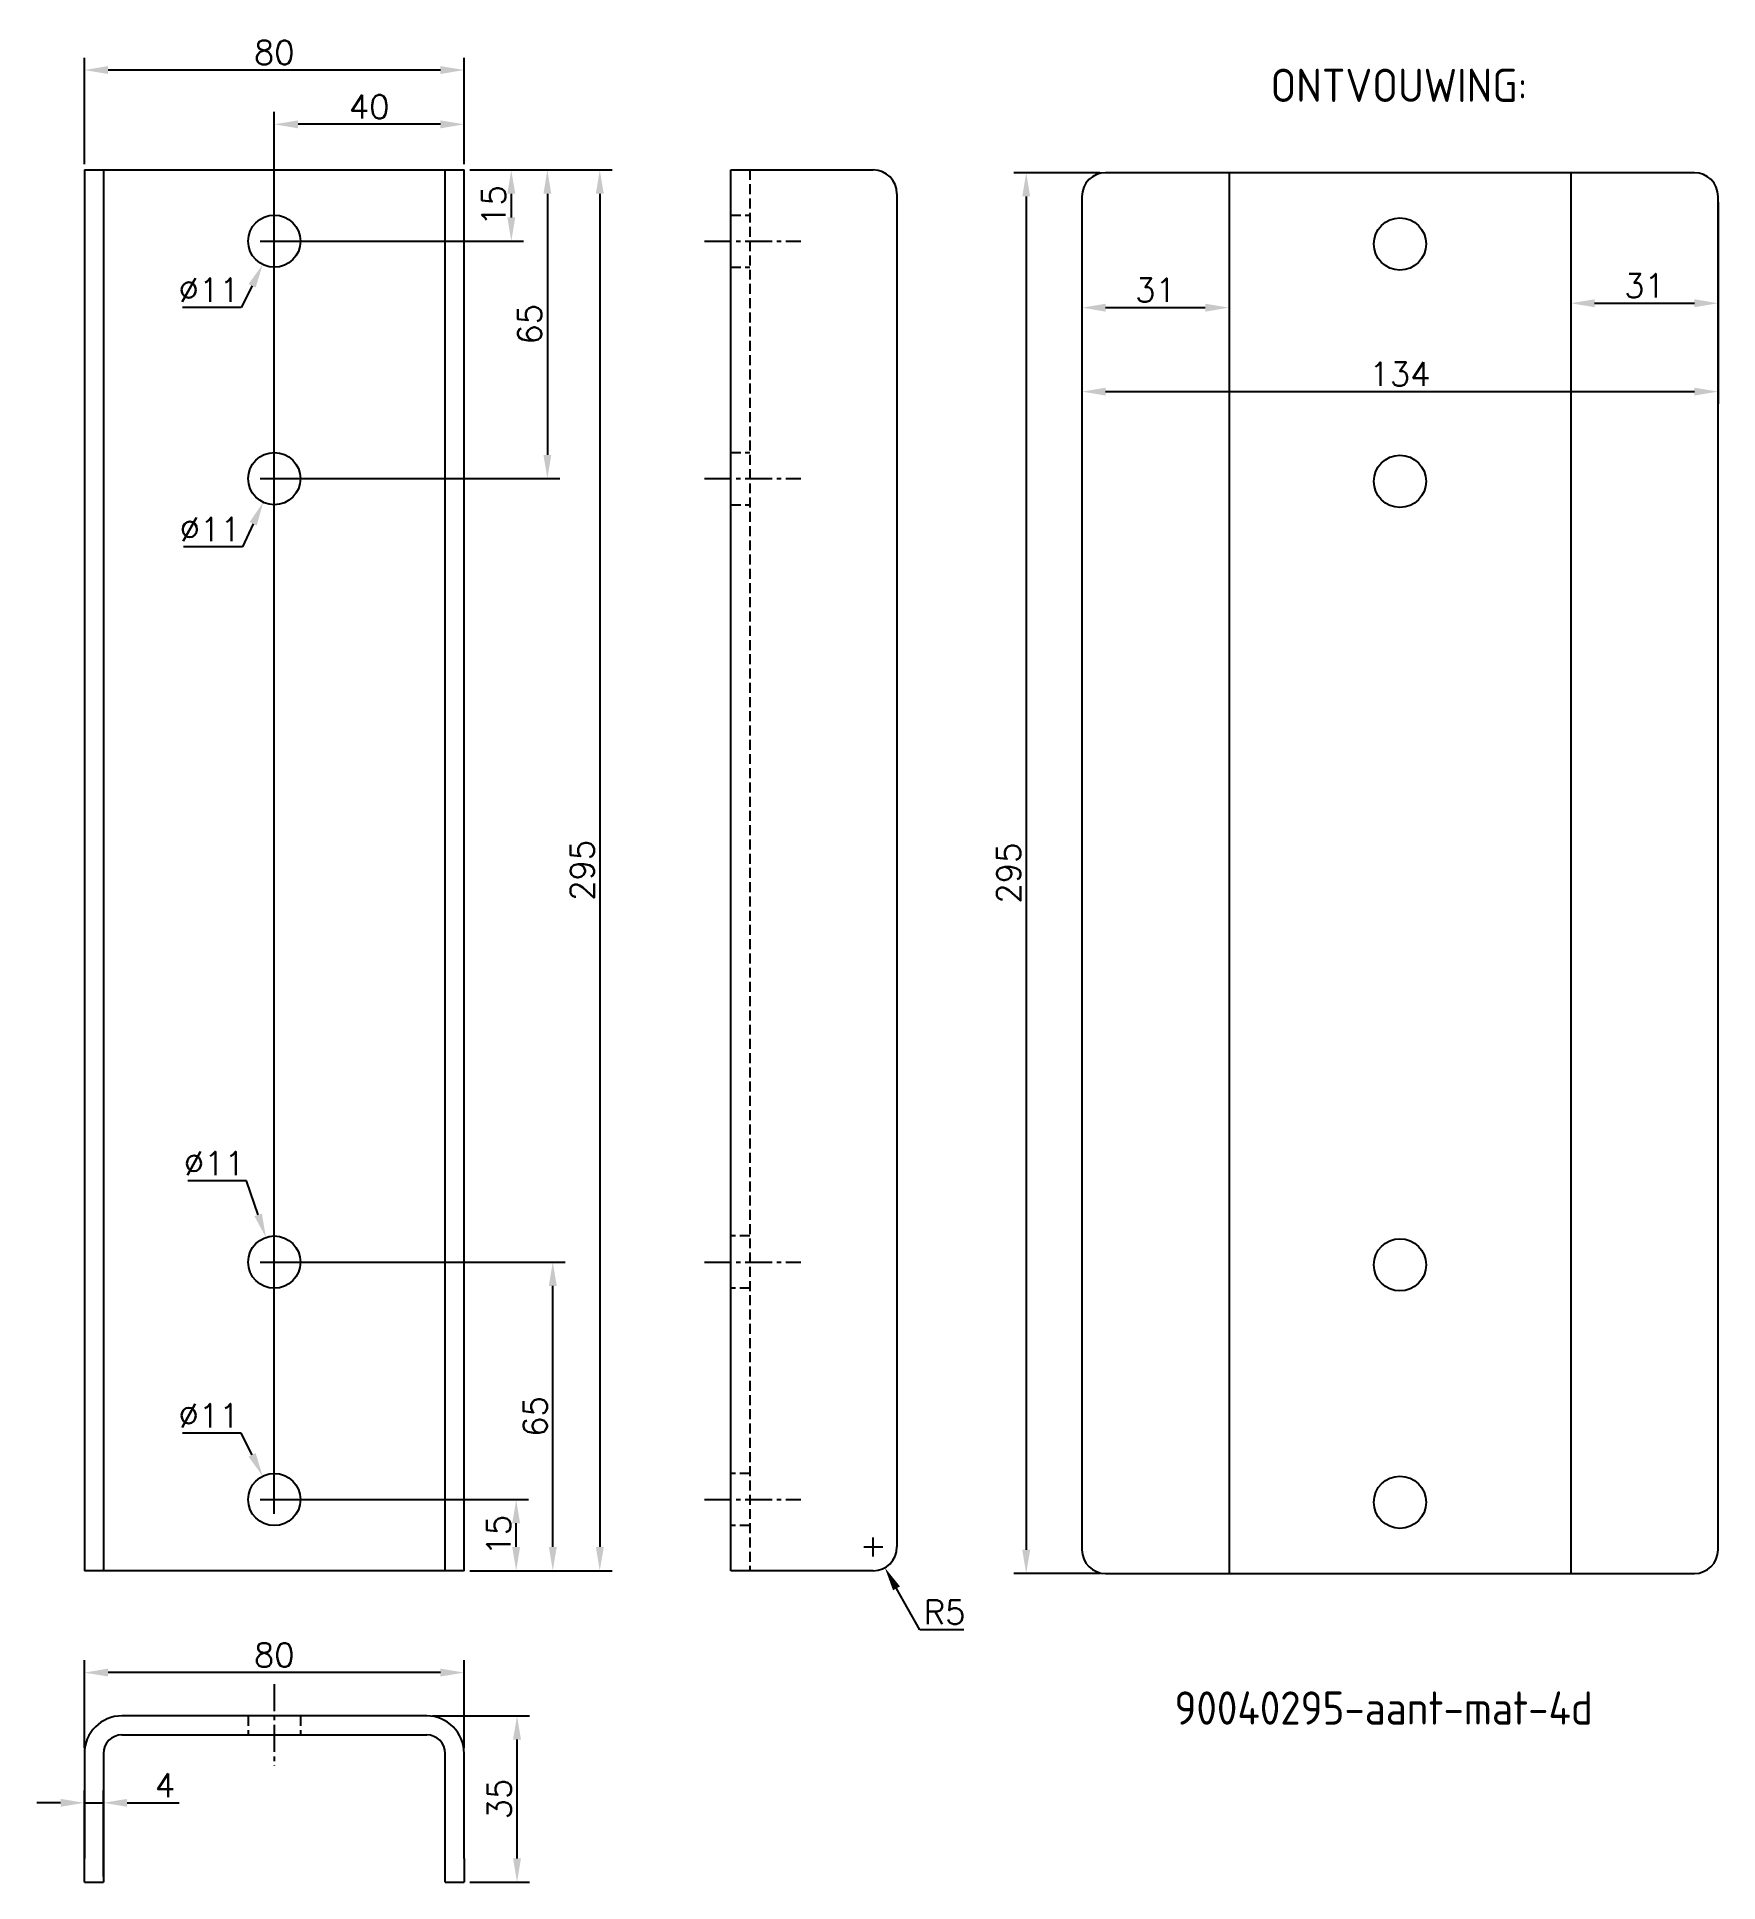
# Model space of a CAD drawing. Extents: x 4140 to 4494, y 794 to 1182.
import ezdxf

# ---------------------------------------------------------------- set-up
doc = ezdxf.new("R2010")
doc.units = 0
doc.header["$LTSCALE"] = 1.5
doc.linetypes.add('Aslijn', pattern=[28.575, 19.05, -3.175, 3.175, -3.175])
doc.linetypes.add('Streeplijn', pattern=[10, 7, -3])
doc.layers.get('DEFPOINTS').update_dxf_attribs({"linetype": 'CONTINUOUS'})
for name, color, linetype in [('50VOL', 13, 'CONTINUOUS'), ('70VOL', 5, 'CONTINUOUS'), ('7A', 4, 'Aslijn'), ('AM_3', 6, 'Streeplijn'), ('BRANDLIJN', 93, 'CONTINUOUS')]:
    doc.layers.add(name, color=color, linetype=linetype)
doc.styles.add('ROMANS', font='romans.shx')
doc.styles.get("Standard").update_dxf_attribs({"font": 'isocp.shx'})
doc.dimstyles.new('1_OP_02$0', dxfattribs={"dimscale": 2, "dimtxt": 2.5, "dimasz": 2.5, "dimexe": 1.3, "dimexo": 0.6, "dimgap": 0.6, "dimtad": 1, "dimdec": 1, "dimdsep": 46, "dimtxsty": 'ROMANS', "dimcen": -1.5, "dimclrd": 150, "dimclre": 150, "dimclrt": 5, "dimadec": 0, "dimazin": 0, "dimtfac": 1, "dimtdec": 1, "dimtmove": 0, "dimatfit": 3, "dimfxl": 0, "dimtolj": 1, "dimtzin": 0, "dimarcsym": 0})
doc.dimstyles.new('1_OP_02$3', dxfattribs={"dimscale": 2, "dimtxt": 2.5, "dimasz": 2.5, "dimexe": 1.3, "dimexo": 0.6, "dimgap": 0.6, "dimtad": 1, "dimtoh": 1, "dimdec": 1, "dimdsep": 46, "dimtxsty": 'ROMANS', "dimcen": -1.5, "dimclrd": 150, "dimclre": 150, "dimclrt": 5, "dimadec": 0, "dimazin": 0, "dimtfac": 1, "dimtdec": 1, "dimtofl": 0, "dimtmove": 0, "dimatfit": 0, "dimfxl": 0, "dimtolj": 1, "dimtzin": 0, "dimarcsym": 0})
doc.dimstyles.new('1_OP_02$4', dxfattribs={"dimscale": 2, "dimtxt": 2.5, "dimasz": 2.5, "dimexe": 1.3, "dimexo": 0.6, "dimgap": 0.6, "dimtad": 1, "dimtoh": 1, "dimdec": 1, "dimdsep": 46, "dimtxsty": 'ROMANS', "dimcen": 1, "dimclrd": 150, "dimclre": 150, "dimclrt": 5, "dimadec": 0, "dimazin": 0, "dimtfac": 1, "dimtdec": 1, "dimtofl": 0, "dimtmove": 0, "dimatfit": 3, "dimfxl": 0, "dimtolj": 1, "dimtzin": 0, "dimarcsym": 0})

# ---------------------------------------------------------------- blocks, each defined once
blk = doc.blocks.new('*D1')
at = {"layer": '70VOL', "color": 150, "lineweight": -2}
for p, q in [((4223.13, 828.86), (4243.56, 828.86)), ((4240.96, 798.86), (4240.96, 823.86)), ((4231.03, 793.86), (4243.56, 793.86))]:
    blk.add_line(p, q, dxfattribs=at)
at = {"layer": '70VOL', "color": 150}
for points in [[(4240.13, 823.86), (4241.8, 823.86), (4240.96, 828.86)], [(4240.13, 798.86), (4241.8, 798.86), (4240.96, 793.86)]]:
    blk.add_solid(points, dxfattribs=at)
at = {"layer": 'DEFPOINTS', "color": 0}
for p in [(4221.93, 828.86), (4240.96, 828.86), (4229.83, 793.86)]:
    blk.add_point(p, dxfattribs=at)
at = {"layer": '70VOL', "color": 5, "insert": (4237.26, 811.36), "char_height": 5, "attachment_point": 5, "rotation": 90, "style": 'ROMANS'}
blk.add_mtext('\\A1;35', dxfattribs=at)
blk = doc.blocks.new('*D2')
at = {"layer": '70VOL', "color": 150, "lineweight": -2}
for p, q in [((4149.83, 822.16), (4149.83, 840.58)), ((4229.83, 822.16), (4229.83, 840.58)), ((4224.83, 837.98), (4154.83, 837.98))]:
    blk.add_line(p, q, dxfattribs=at)
at = {"layer": '70VOL', "color": 150}
for points in [[(4154.83, 838.82), (4154.83, 837.15), (4149.83, 837.98)], [(4224.83, 838.82), (4224.83, 837.15), (4229.83, 837.98)]]:
    blk.add_solid(points, dxfattribs=at)
at = {"layer": 'DEFPOINTS', "color": 0}
for p in [(4149.83, 837.98), (4149.83, 820.96), (4229.83, 820.96)]:
    blk.add_point(p, dxfattribs=at)
at = {"layer": '70VOL', "color": 5, "insert": (4189.83, 841.68), "char_height": 5, "attachment_point": 5, "style": 'ROMANS'}
blk.add_mtext('\\A1;80', dxfattribs=at)
blk = doc.blocks.new('*D3')
at = {"layer": '70VOL', "color": 150, "lineweight": -2}
for p, q in [((4191.03, 874.43), (4243.38, 874.43)), ((4240.78, 864.43), (4240.78, 869.43)), ((4231.03, 859.43), (4243.38, 859.43))]:
    blk.add_line(p, q, dxfattribs=at)
at = {"layer": '70VOL', "color": 150}
for points in [[(4239.95, 869.43), (4241.61, 869.43), (4240.78, 874.43)], [(4239.95, 864.43), (4241.61, 864.43), (4240.78, 859.43)]]:
    blk.add_solid(points, dxfattribs=at)
at = {"layer": 'DEFPOINTS', "color": 0}
for p in [(4189.83, 874.43), (4240.78, 874.43), (4229.83, 859.43)]:
    blk.add_point(p, dxfattribs=at)
at = {"layer": '70VOL', "color": 5, "insert": (4237.08, 866.93), "char_height": 5, "attachment_point": 5, "rotation": 90, "style": 'ROMANS'}
blk.add_mtext('\\A1;15', dxfattribs=at)
blk = doc.blocks.new('*D4')
at = {"layer": '70VOL', "color": 150, "lineweight": -2}
for p, q in [((4191.03, 924.43), (4251.09, 924.43)), ((4248.49, 864.43), (4248.49, 919.43)), ((4231.03, 859.43), (4251.09, 859.43))]:
    blk.add_line(p, q, dxfattribs=at)
at = {"layer": '70VOL', "color": 150}
for points in [[(4247.66, 919.43), (4249.33, 919.43), (4248.49, 924.43)], [(4247.66, 864.43), (4249.33, 864.43), (4248.49, 859.43)]]:
    blk.add_solid(points, dxfattribs=at)
at = {"layer": 'DEFPOINTS', "color": 0}
for p in [(4189.83, 924.43), (4248.49, 924.43), (4229.83, 859.43)]:
    blk.add_point(p, dxfattribs=at)
at = {"layer": '70VOL', "color": 5, "insert": (4244.79, 891.93), "char_height": 5, "attachment_point": 5, "rotation": 90, "style": 'ROMANS'}
blk.add_mtext('\\A1;65', dxfattribs=at)
blk = doc.blocks.new('*D5')
at = {"layer": '70VOL', "color": 150, "lineweight": -2}
for p, q in [((4231.03, 1154.43), (4242.35, 1154.43)), ((4239.75, 1149.43), (4239.75, 1144.43)), ((4191.03, 1139.43), (4242.35, 1139.43))]:
    blk.add_line(p, q, dxfattribs=at)
at = {"layer": '70VOL', "color": 150}
for points in [[(4238.92, 1149.43), (4240.59, 1149.43), (4239.75, 1154.43)], [(4238.92, 1144.43), (4240.59, 1144.43), (4239.75, 1139.43)]]:
    blk.add_solid(points, dxfattribs=at)
at = {"layer": 'DEFPOINTS', "color": 0}
for p in [(4229.83, 1154.43), (4189.83, 1139.43), (4239.75, 1139.43)]:
    blk.add_point(p, dxfattribs=at)
at = {"layer": '70VOL', "color": 5, "insert": (4236.05, 1146.93), "char_height": 5, "attachment_point": 5, "rotation": 90, "style": 'ROMANS'}
blk.add_mtext('\\A1;15', dxfattribs=at)
blk = doc.blocks.new('*D6')
at = {"layer": '70VOL', "color": 150, "lineweight": -2}
for p, q in [((4231.03, 1154.43), (4249.95, 1154.43)), ((4247.35, 1149.43), (4247.35, 1094.43)), ((4191.03, 1089.43), (4249.95, 1089.43))]:
    blk.add_line(p, q, dxfattribs=at)
at = {"layer": '70VOL', "color": 150}
for points in [[(4246.52, 1149.43), (4248.18, 1149.43), (4247.35, 1154.43)], [(4246.52, 1094.43), (4248.18, 1094.43), (4247.35, 1089.43)]]:
    blk.add_solid(points, dxfattribs=at)
at = {"layer": 'DEFPOINTS', "color": 0}
for p in [(4229.83, 1154.43), (4189.83, 1089.43), (4247.35, 1089.43)]:
    blk.add_point(p, dxfattribs=at)
at = {"layer": '70VOL', "color": 5, "insert": (4243.65, 1121.93), "char_height": 5, "attachment_point": 5, "rotation": 90, "style": 'ROMANS'}
blk.add_mtext('\\A1;65', dxfattribs=at)
blk = doc.blocks.new('*D7')
at = {"layer": '70VOL', "color": 150, "lineweight": -2}
for p, q in [((4189.83, 875.63), (4189.83, 1166.64)), ((4229.83, 1155.63), (4229.83, 1166.64)), ((4224.83, 1164.04), (4194.83, 1164.04))]:
    blk.add_line(p, q, dxfattribs=at)
at = {"layer": '70VOL', "color": 150}
for points in [[(4194.83, 1164.87), (4194.83, 1163.2), (4189.83, 1164.04)], [(4224.83, 1164.87), (4224.83, 1163.2), (4229.83, 1164.04)]]:
    blk.add_solid(points, dxfattribs=at)
at = {"layer": 'DEFPOINTS', "color": 0}
for p in [(4189.83, 1164.04), (4229.83, 1154.43), (4189.83, 874.43)]:
    blk.add_point(p, dxfattribs=at)
at = {"layer": '70VOL', "color": 5, "insert": (4209.83, 1167.74), "char_height": 5, "attachment_point": 5, "style": 'ROMANS'}
blk.add_mtext('\\A1;40', dxfattribs=at)
blk = doc.blocks.new('*D8')
at = {"layer": '70VOL', "color": 150, "lineweight": -2}
for p, q in [((4149.83, 1155.63), (4149.83, 1178.07)), ((4229.83, 1155.63), (4229.83, 1178.07)), ((4224.83, 1175.47), (4154.83, 1175.47))]:
    blk.add_line(p, q, dxfattribs=at)
at = {"layer": '70VOL', "color": 150}
for points in [[(4154.83, 1176.3), (4154.83, 1174.64), (4149.83, 1175.47)], [(4224.83, 1176.3), (4224.83, 1174.64), (4229.83, 1175.47)]]:
    blk.add_solid(points, dxfattribs=at)
at = {"layer": 'DEFPOINTS', "color": 0}
for p in [(4149.83, 1175.47), (4149.83, 1154.43), (4229.83, 1154.43)]:
    blk.add_point(p, dxfattribs=at)
at = {"layer": '70VOL', "color": 5, "insert": (4189.83, 1179.17), "char_height": 5, "attachment_point": 5, "style": 'ROMANS'}
blk.add_mtext('\\A1;80', dxfattribs=at)
blk = doc.blocks.new('*D9')
at = {"layer": '70VOL', "color": 150, "lineweight": -2}
for p, q in [((4186.83, 1139.43), (4192.83, 1139.43)), ((4189.83, 1136.43), (4189.83, 1142.43)), ((4185.16, 1130.03), (4182.89, 1125.45)), ((4182.89, 1125.45), (4170.5, 1125.45))]:
    blk.add_line(p, q, dxfattribs=at)
at = {"layer": '70VOL', "color": 150}
blk.add_solid([(4184.41, 1130.4), (4185.91, 1129.66), (4187.38, 1134.51)], dxfattribs=at)
at = {"layer": 'DEFPOINTS', "color": 0}
for p in [(4192.28, 1144.36), (4187.38, 1134.51)]:
    blk.add_point(p, dxfattribs=at)
at = {"layer": '70VOL', "color": 5, "insert": (4176.1, 1129.15), "char_height": 5, "attachment_point": 5, "style": 'ROMANS'}
blk.add_mtext('\\A1;∅11', dxfattribs=at)
blk = doc.blocks.new('*D10')
at = {"layer": '70VOL', "color": 150, "lineweight": -2}
for p, q in [((4189.83, 1086.43), (4189.83, 1092.43)), ((4186.83, 1089.43), (4192.83, 1089.43)), ((4185.39, 1079.92), (4183.11, 1075.04)), ((4183.11, 1075.04), (4170.72, 1075.04))]:
    blk.add_line(p, q, dxfattribs=at)
at = {"layer": '70VOL', "color": 150}
blk.add_solid([(4184.63, 1080.27), (4186.14, 1079.57), (4187.5, 1084.45)], dxfattribs=at)
at = {"layer": 'DEFPOINTS', "color": 0}
for p in [(4192.16, 1094.42), (4187.5, 1084.45)]:
    blk.add_point(p, dxfattribs=at)
at = {"layer": '70VOL', "color": 5, "insert": (4176.32, 1078.74), "char_height": 5, "attachment_point": 5, "style": 'ROMANS'}
blk.add_mtext('\\A1;∅11', dxfattribs=at)
blk = doc.blocks.new('*D11')
at = {"layer": '70VOL', "color": 150, "lineweight": -2}
for p, q in [((4184.01, 941.52), (4171.61, 941.52)), ((4186.44, 934.37), (4184.01, 941.52)), ((4189.83, 921.43), (4189.83, 927.43)), ((4186.83, 924.43), (4192.83, 924.43))]:
    blk.add_line(p, q, dxfattribs=at)
at = {"layer": '70VOL', "color": 150}
blk.add_solid([(4187.23, 934.64), (4185.65, 934.1), (4188.06, 929.64)], dxfattribs=at)
at = {"layer": 'DEFPOINTS', "color": 0}
for p in [(4188.06, 929.64), (4191.6, 919.23)]:
    blk.add_point(p, dxfattribs=at)
at = {"layer": '70VOL', "color": 5, "insert": (4177.21, 945.22), "char_height": 5, "attachment_point": 5, "style": 'ROMANS'}
blk.add_mtext('\\A1;∅11', dxfattribs=at)
blk = doc.blocks.new('*D12')
at = {"layer": '70VOL', "color": 150, "lineweight": -2}
for p, q in [((4182.88, 888.4), (4170.49, 888.4)), ((4185.15, 883.83), (4182.88, 888.4)), ((4186.83, 874.43), (4192.83, 874.43)), ((4189.83, 871.43), (4189.83, 877.43))]:
    blk.add_line(p, q, dxfattribs=at)
at = {"layer": '70VOL', "color": 150}
blk.add_solid([(4185.9, 884.21), (4184.41, 883.46), (4187.38, 879.36)], dxfattribs=at)
at = {"layer": 'DEFPOINTS', "color": 0}
for p in [(4187.38, 879.36), (4192.28, 869.51)]:
    blk.add_point(p, dxfattribs=at)
at = {"layer": '70VOL', "color": 5, "insert": (4176.09, 892.1), "char_height": 5, "attachment_point": 5, "style": 'ROMANS'}
blk.add_mtext('\\A1;∅11', dxfattribs=at)
blk = doc.blocks.new('*D13')
at = {"layer": '70VOL', "color": 150, "lineweight": -2}
for p, q in [((4231.03, 1154.43), (4260.99, 1154.43)), ((4258.39, 1149.43), (4258.39, 864.43)), ((4231.03, 859.43), (4260.99, 859.43))]:
    blk.add_line(p, q, dxfattribs=at)
at = {"layer": '70VOL', "color": 150}
for points in [[(4257.56, 1149.43), (4259.23, 1149.43), (4258.39, 1154.43)], [(4257.56, 864.43), (4259.23, 864.43), (4258.39, 859.43)]]:
    blk.add_solid(points, dxfattribs=at)
at = {"layer": 'DEFPOINTS', "color": 0}
for p in [(4229.83, 1154.43), (4229.83, 859.43), (4258.39, 859.43)]:
    blk.add_point(p, dxfattribs=at)
at = {"layer": '70VOL', "color": 5, "insert": (4254.69, 1006.93), "char_height": 5, "attachment_point": 5, "rotation": 90, "style": 'ROMANS'}
blk.add_mtext('\\A1;295', dxfattribs=at)
blk = doc.blocks.new('*D14')
at = {"layer": '70VOL', "color": 150, "lineweight": -2}
for p, q in [((4313.99, 864.43), (4317.99, 864.43)), ((4315.99, 862.43), (4315.99, 866.43)), ((4325.79, 847), (4320.89, 855.72)), ((4335.08, 847), (4325.79, 847))]:
    blk.add_line(p, q, dxfattribs=at)
at = {"layer": '70VOL', "color": 150}
blk.add_solid([(4321.62, 856.12), (4320.16, 855.31), (4318.44, 860.07)], dxfattribs=at)
at = {"layer": 'DEFPOINTS', "color": 0}
for p in [(4315.99, 864.43), (4318.44, 860.07)]:
    blk.add_point(p, dxfattribs=at)
at = {"layer": '70VOL', "color": 5, "insert": (4331.04, 850.7), "char_height": 5, "attachment_point": 5, "style": 'ROMANS'}
blk.add_mtext('\\A1;R5', dxfattribs=at)
blk = doc.blocks.new('*D15')
at = {"layer": '70VOL', "color": 150, "lineweight": -2}
for p, q in [((4149.83, 795.06), (4149.83, 813.15)), ((4153.83, 795.06), (4153.83, 813.15)), ((4144.83, 810.55), (4139.83, 810.55)), ((4149.83, 810.55), (4153.83, 810.55)), ((4158.83, 810.55), (4169.8, 810.55))]:
    blk.add_line(p, q, dxfattribs=at)
at = {"layer": '70VOL', "color": 150}
for points in [[(4144.83, 811.38), (4144.83, 809.72), (4149.83, 810.55)], [(4158.83, 811.38), (4158.83, 809.72), (4153.83, 810.55)]]:
    blk.add_solid(points, dxfattribs=at)
at = {"layer": 'DEFPOINTS', "color": 0}
for p in [(4153.83, 810.55), (4149.83, 793.86), (4153.83, 793.86)]:
    blk.add_point(p, dxfattribs=at)
at = {"layer": '70VOL', "color": 5, "insert": (4166.82, 814.25), "char_height": 5, "attachment_point": 5, "style": 'ROMANS'}
blk.add_mtext('\\A1;4', dxfattribs=at)
blk = doc.blocks.new('*D16')
at = {"layer": '70VOL', "color": 150, "lineweight": -2}
for p, q in [((4390.94, 1152.65), (4390.94, 1122.83)), ((4359.94, 1147.65), (4359.94, 1122.83)), ((4364.94, 1125.43), (4385.94, 1125.43))]:
    blk.add_line(p, q, dxfattribs=at)
at = {"layer": '70VOL', "color": 150}
for points in [[(4364.94, 1126.26), (4364.94, 1124.59), (4359.94, 1125.43)], [(4385.94, 1126.26), (4385.94, 1124.59), (4390.94, 1125.43)]]:
    blk.add_solid(points, dxfattribs=at)
at = {"layer": 'DEFPOINTS', "color": 0}
for p in [(4390.94, 1153.85), (4359.94, 1148.85), (4390.94, 1125.43)]:
    blk.add_point(p, dxfattribs=at)
at = {"layer": '70VOL', "color": 5, "insert": (4375.44, 1129.13), "char_height": 5, "attachment_point": 5, "style": 'ROMANS'}
blk.add_mtext('\\A1;31', dxfattribs=at)
blk = doc.blocks.new('*D17')
at = {"layer": '70VOL', "color": 150, "lineweight": -2}
for p, q in [((4462.94, 1152.65), (4462.94, 1123.76)), ((4493.95, 1147.65), (4493.95, 1123.76)), ((4467.94, 1126.36), (4488.95, 1126.36))]:
    blk.add_line(p, q, dxfattribs=at)
at = {"layer": '70VOL', "color": 150}
for points in [[(4467.94, 1127.19), (4467.94, 1125.52), (4462.94, 1126.36)], [(4488.95, 1127.19), (4488.95, 1125.52), (4493.95, 1126.36)]]:
    blk.add_solid(points, dxfattribs=at)
at = {"layer": 'DEFPOINTS', "color": 0}
for p in [(4462.94, 1153.85), (4493.95, 1148.85), (4493.95, 1126.36)]:
    blk.add_point(p, dxfattribs=at)
at = {"layer": '70VOL', "color": 5, "insert": (4478.44, 1130.06), "char_height": 5, "attachment_point": 5, "style": 'ROMANS'}
blk.add_mtext('\\A1;31', dxfattribs=at)
blk = doc.blocks.new('*D18')
at = {"layer": '70VOL', "color": 150, "lineweight": -2}
for p, q in [((4363.74, 1153.85), (4345.61, 1153.85)), ((4348.21, 1148.85), (4348.21, 863.85)), ((4363.74, 858.85), (4345.61, 858.85))]:
    blk.add_line(p, q, dxfattribs=at)
at = {"layer": '70VOL', "color": 150}
for points in [[(4347.38, 1148.85), (4349.05, 1148.85), (4348.21, 1153.85)], [(4347.38, 863.85), (4349.05, 863.85), (4348.21, 858.85)]]:
    blk.add_solid(points, dxfattribs=at)
at = {"layer": 'DEFPOINTS', "color": 0}
for p in [(4364.94, 1153.85), (4348.21, 858.85), (4364.94, 858.85)]:
    blk.add_point(p, dxfattribs=at)
at = {"layer": '70VOL', "color": 5, "insert": (4344.51, 1006.35), "char_height": 5, "attachment_point": 5, "rotation": 90, "style": 'ROMANS'}
blk.add_mtext('\\A1;295', dxfattribs=at)
blk = doc.blocks.new('*D19')
at = {"layer": '70VOL', "color": 150, "lineweight": -2}
for p, q in [((4359.94, 1147.65), (4359.94, 1105.15)), ((4493.95, 1147.65), (4493.95, 1105.15)), ((4364.94, 1107.75), (4488.95, 1107.75))]:
    blk.add_line(p, q, dxfattribs=at)
at = {"layer": '70VOL', "color": 150}
for points in [[(4364.94, 1108.58), (4364.94, 1106.92), (4359.94, 1107.75)], [(4488.95, 1108.58), (4488.95, 1106.92), (4493.95, 1107.75)]]:
    blk.add_solid(points, dxfattribs=at)
at = {"layer": 'DEFPOINTS', "color": 0}
for p in [(4359.94, 1148.85), (4493.95, 1148.85), (4493.95, 1107.75)]:
    blk.add_point(p, dxfattribs=at)
at = {"layer": '70VOL', "color": 5, "insert": (4426.94, 1111.45), "char_height": 5, "attachment_point": 5, "style": 'ROMANS'}
blk.add_mtext('\\A1;134', dxfattribs=at)

msp = doc.modelspace()

# ---------------------------------------------------------------- linework, layer by layer
at = {"layer": '50VOL', "ltscale": 0.2}
for p, q in [((4149.83, 1154.43), (4229.83, 1154.43)), ((4149.83, 1154.43), (4149.83, 859.43)), ((4153.83, 1154.43), (4153.83, 859.43)), ((4225.83, 859.43), (4225.83, 1154.43)), ((4229.83, 859.43), (4229.83, 1154.43)), ((4285.99, 859.43), (4285.99, 1154.43)), ((4285.99, 1154.43), (4315.99, 1154.43)), ((4488.95, 1153.85), (4364.94, 1153.85)), ((4390.94, 1153.85), (4390.94, 858.85)), ((4462.94, 1153.85), (4462.94, 858.85)), ((4320.99, 1149.43), (4320.99, 864.43)), ((4359.94, 1148.85), (4359.94, 863.85)), ((4493.95, 863.85), (4493.95, 1148.85)), ((4229.83, 859.43), (4149.83, 859.43)), ((4315.99, 859.43), (4285.99, 859.43)), ((4364.94, 858.85), (4488.95, 858.85)), ((4221.93, 828.86), (4157.73, 828.86)), ((4157.73, 824.86), (4221.93, 824.86)), ((4149.83, 820.96), (4149.83, 798.86)), ((4153.83, 820.96), (4153.83, 798.86)), ((4225.83, 798.86), (4225.83, 820.96)), ((4229.83, 798.86), (4229.83, 820.96)), ((4149.83, 793.86), (4149.83, 798.86)), ((4153.83, 798.86), (4153.83, 793.86)), ((4225.83, 793.86), (4225.83, 798.86)), ((4229.83, 798.86), (4229.83, 793.86)), ((4149.83, 793.86), (4153.83, 793.86)), ((4225.83, 793.86), (4229.83, 793.86))]:
    msp.add_line(p, q, dxfattribs=at)
for centre in [(4189.83, 1139.43), (4426.94, 1138.85), (4189.83, 1089.43), (4426.94, 1088.85), (4189.83, 924.43), (4426.94, 923.85), (4189.83, 874.43), (4426.94, 873.85)]:
    msp.add_circle(centre, 5.5, dxfattribs=at)
for centre, radius, start, end in [((4315.99, 1149.43), 5, 0, 90), ((4364.94, 1148.85), 5, 90, 180), ((4488.95, 1148.85), 5, 0, 90), ((4315.99, 864.43), 5, 270, 0), ((4364.94, 863.85), 5, 180, 270), ((4488.95, 863.85), 5, 270, 0), ((4157.73, 820.96), 7.9, 90, 180), ((4221.93, 820.96), 7.9, 0, 90), ((4157.73, 820.96), 3.9, 90, 180), ((4221.93, 820.96), 3.9, 0, 90)]:
    msp.add_arc(centre, radius, start, end, dxfattribs=at)
at = {"layer": '7A', "ltscale": 0.2}
for p, q in [((4280.43, 1139.43), (4300.76, 1139.43)), ((4280.43, 1089.43), (4300.76, 1089.43)), ((4280.43, 924.43), (4300.76, 924.43)), ((4280.43, 874.43), (4300.76, 874.43)), ((4189.83, 835.55), (4189.83, 818.35))]:
    msp.add_line(p, q, dxfattribs=at)
at = {"layer": 'AM_3', "ltscale": 0.2}
for p, q in [((4289.99, 1154.43), (4289.99, 859.43)), ((4285.99, 1144.93), (4289.99, 1144.93)), ((4285.99, 1133.93), (4289.99, 1133.93)), ((4285.99, 1094.93), (4289.99, 1094.93)), ((4285.99, 1083.93), (4289.99, 1083.93)), ((4289.99, 929.93), (4285.99, 929.93)), ((4289.99, 918.93), (4285.99, 918.93)), ((4289.99, 879.93), (4285.99, 879.93)), ((4289.99, 868.93), (4285.99, 868.93)), ((4184.33, 828.86), (4184.33, 824.86)), ((4195.33, 828.86), (4195.33, 824.86))]:
    msp.add_line(p, q, dxfattribs=at)

# ---------------------------------------------------------------- texts
at = {"layer": '70VOL', "ltscale": 0.2}
msp.add_text('ONTVOUWING:', height=7, dxfattribs=at).set_placement((4399.68, 1168.75, 10.81))
at = {"layer": 'BRANDLIJN', "ltscale": 0.2}
msp.add_text('90040295-aant-mat-4d', height=7, dxfattribs=at).set_placement((4379.44, 827.02, 10.81))

# ---------------------------------------------------------------- dimensions: what is measured, and where the dimension line sits
at = {"layer": '70VOL', "ltscale": 0.2}
for base, p1, p2, picture, middle in [((4149.83, 1175.47), (4229.83, 1154.43), (4149.83, 1154.43), '*D8', (4189.83, 1179.17)), ((4189.83, 1164.04), (4229.83, 1154.43), (4189.83, 874.43), '*D7', (4209.83, 1167.74)), ((4390.94, 1125.43), (4359.94, 1148.85), (4390.94, 1153.85), '*D16', (4375.44, 1129.13)), ((4493.95, 1126.36), (4462.94, 1153.85), (4493.95, 1148.85), '*D17', (4478.44, 1130.06)), ((4493.95, 1107.75), (4359.94, 1148.85), (4493.95, 1148.85), '*D19', (4426.94, 1111.45)), ((4149.83, 837.98), (4229.83, 820.96), (4149.83, 820.96), '*D2', (4189.83, 841.68)), ((4153.83, 810.55), (4149.83, 793.86), (4153.83, 793.86), '*D15', (4166.82, 814.25))]:
    dim = msp.add_linear_dim(base=base, p1=p1, p2=p2, dimstyle='1_OP_02$0', dxfattribs=at)
    dim.commit()
    dim.dimension.update_dxf_attribs({"geometry": picture, "text_midpoint": middle})
for base, p1, p2, angle, picture, middle in [((4239.75, 1139.43), (4229.83, 1154.43), (4189.83, 1139.43), 270, '*D5', (4236.05, 1146.93)), ((4247.35, 1089.43), (4229.83, 1154.43), (4189.83, 1089.43), 270, '*D6', (4243.65, 1121.93)), ((4258.39, 859.43), (4229.83, 1154.43), (4229.83, 859.43), 270, '*D13', (4254.69, 1006.93)), ((4348.21, 858.85), (4364.94, 1153.85), (4364.94, 858.85), 90, '*D18', (4344.51, 1006.35)), ((4248.49, 924.43), (4229.83, 859.43), (4189.83, 924.43), 270, '*D4', (4244.79, 891.93)), ((4240.78, 874.43), (4229.83, 859.43), (4189.83, 874.43), 270, '*D3', (4237.08, 866.93)), ((4240.96, 828.86), (4229.83, 793.86), (4221.93, 828.86), 270, '*D1', (4237.26, 811.36))]:
    dim = msp.add_linear_dim(base=base, p1=p1, p2=p2, angle=angle, dimstyle='1_OP_02$0', dxfattribs=at)
    dim.commit()
    dim.dimension.update_dxf_attribs({"geometry": picture, "text_midpoint": middle})
for p1, p2, picture, middle in [((4192.28, 1144.36), (4187.38, 1134.51), '*D9', (4176.1, 1125.45)), ((4192.16, 1094.42), (4187.5, 1084.45), '*D10', (4176.32, 1075.04)), ((4191.6, 919.23), (4188.06, 929.64), '*D11', (4177.21, 941.52)), ((4192.28, 869.51), (4187.38, 879.36), '*D12', (4176.09, 888.4))]:
    dim = msp.add_diameter_dim_2p(p1=p1, p2=p2, dimstyle='1_OP_02$3', dxfattribs=at)
    dim.commit()
    dim.dimension.update_dxf_attribs({"geometry": picture, "text_midpoint": middle, "dimtype": 163})
dim = msp.add_radius_dim(center=(4315.99, 864.43), mpoint=(4318.44, 860.07), dimstyle='1_OP_02$4', dxfattribs=at)
dim.commit()
dim.dimension.update_dxf_attribs({"geometry": '*D14', "text_midpoint": (4331.04, 850.7)})

doc.saveas('drawing.dxf')
